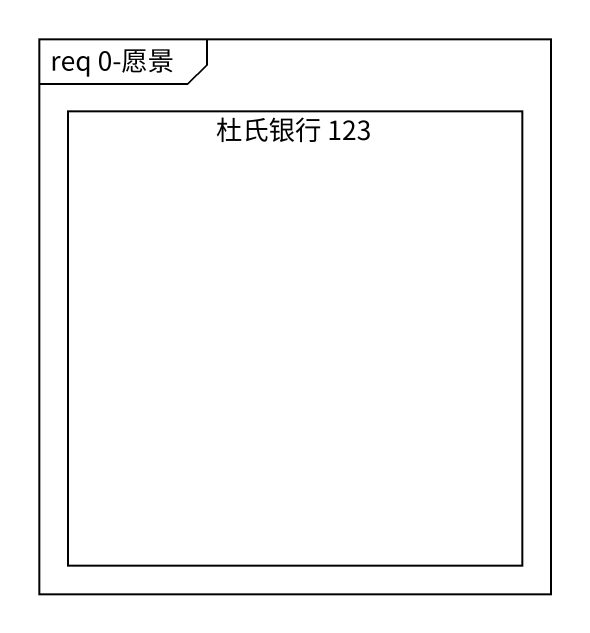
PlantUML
@startuml
mainframe req 0-愿景
rectangle "杜氏银行 123" as 杜氏银行_123
@enduml
